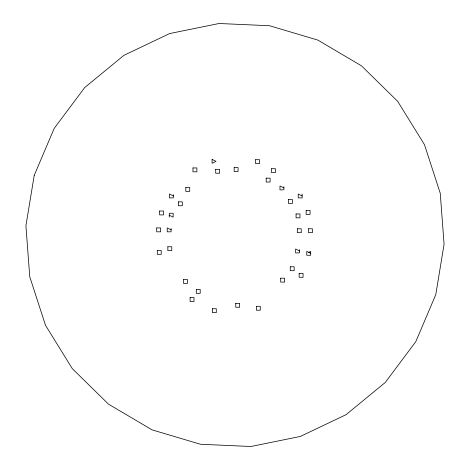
<?xml version="1.0" encoding="UTF-8"?>
<svg xmlns="http://www.w3.org/2000/svg" width="470" height="470" viewBox="0 0 470 470"><rect width="100%" height="100%" fill="white"/><g stroke="black" fill="none" stroke-linecap="round" stroke-linejoin="round"><path stroke-width="0.7" d="M169.253 217.158L169.253 213.909M171.133 231.164L171.133 228.567M173.318 194.656L173.318 197.899L169.406 197.905L169.412 194.01L173.318 195.955M283.886 189.862L283.886 186.619M299.531 252.901L299.531 249.658M302.139 194.01L302.134 197.905L298.227 197.905L298.227 194.01L302.134 195.955M310.682 251.368L310.682 255.263L306.769 255.269L306.769 251.374L310.682 253.318M308.725 252.343L310.03 251.697M283.234 189.862L279.973 189.868L279.973 185.973L283.886 187.918M169.253 213.263L173.166 213.263L173.16 217.152L169.253 215.207M171.133 231.81L167.22 231.816L167.22 227.921L171.133 229.865M298.879 252.907L295.618 252.907L295.618 249.012L299.531 250.957M156.686 227.927L156.686 231.822L160.599 231.822L160.599 227.927L156.686 227.927M157.315 250.416L157.309 254.311L161.222 254.311L161.222 250.416L157.315 250.416M159.636 211.012L159.63 214.908L163.542 214.908L163.548 211.012L159.636 211.012M167.849 246.75L167.843 250.645L171.756 250.645L171.756 246.75L167.849 246.75M178.388 201.853L178.388 205.748L182.295 205.743L182.301 201.847L178.388 201.853M183.564 279.556L183.564 283.451L187.477 283.451L187.477 279.556L183.564 279.556M185.814 187.454L185.809 191.349L189.721 191.343L189.727 187.448L185.814 187.454M190.103 297.61L190.103 301.505L194.016 301.505L194.016 297.61L190.103 297.61M192.97 167.931L192.964 171.826L196.877 171.826L196.883 167.931L192.97 167.931M196.307 289.444L196.301 293.339L200.214 293.339L200.214 289.444L196.307 289.444M212.099 159.412L212.093 163.307L216.006 161.363L212.099 159.412M212.387 308.749L212.387 312.644L216.294 312.644L216.3 308.749L212.387 308.749M215.701 169.329L215.701 173.219L219.608 173.219L219.613 169.323L215.701 169.329M234.172 167.596L234.172 171.491L238.079 171.485L238.084 167.59L234.172 167.596M235.746 303.356L235.74 307.245L239.653 307.245L239.653 303.35L235.746 303.356M255.604 159.688L255.598 163.584L259.511 163.578L259.511 159.683L255.604 159.688M256.356 306.305L256.356 310.2L260.262 310.2L260.268 306.305L256.356 306.305M266.185 178.136L266.179 182.031L270.091 182.031L270.091 178.136L266.185 178.136M271.519 168.712L271.513 172.608L275.426 172.608L275.426 168.712L271.519 168.712M280.69 278.205L280.69 282.094L284.603 282.094L284.603 278.199L280.69 278.205M288.457 199.521L288.457 203.416L292.369 203.416L292.369 199.521L288.457 199.521M290.254 266.79L290.249 270.685L294.161 270.685L294.161 266.79L290.254 266.79M296.065 213.938L296.065 217.833L299.972 217.827L299.978 213.938L296.065 213.938M297.334 228.784L297.328 232.679L301.241 232.674L301.241 228.784L297.334 228.784M299.155 273.399L299.149 277.294L303.062 277.288L303.062 273.393L299.155 273.399M306.158 210.489L306.158 214.385L310.065 214.379L310.071 210.484L306.158 210.489M308.485 228.778L308.479 232.674L312.391 232.668L312.391 228.773L308.485 228.778M34.234 175.31L25.921 225.759L29.751 276.748L45.514 325.311L72.292 368.621L108.517 404.165L152.104 429.886L200.502 444.262L250.904 446.5L300.383 436.436L346.067 414.663L385.288 382.451L415.78 341.672L435.766 294.69L444.079 244.241L440.249 193.252L424.486 144.69L397.708 101.379L361.483 65.835L317.896 40.114L269.498 25.727L219.096 23.5L169.617 33.564L123.933 55.337L84.712 87.549L54.22 128.328L34.234 175.31"/></g></svg>
